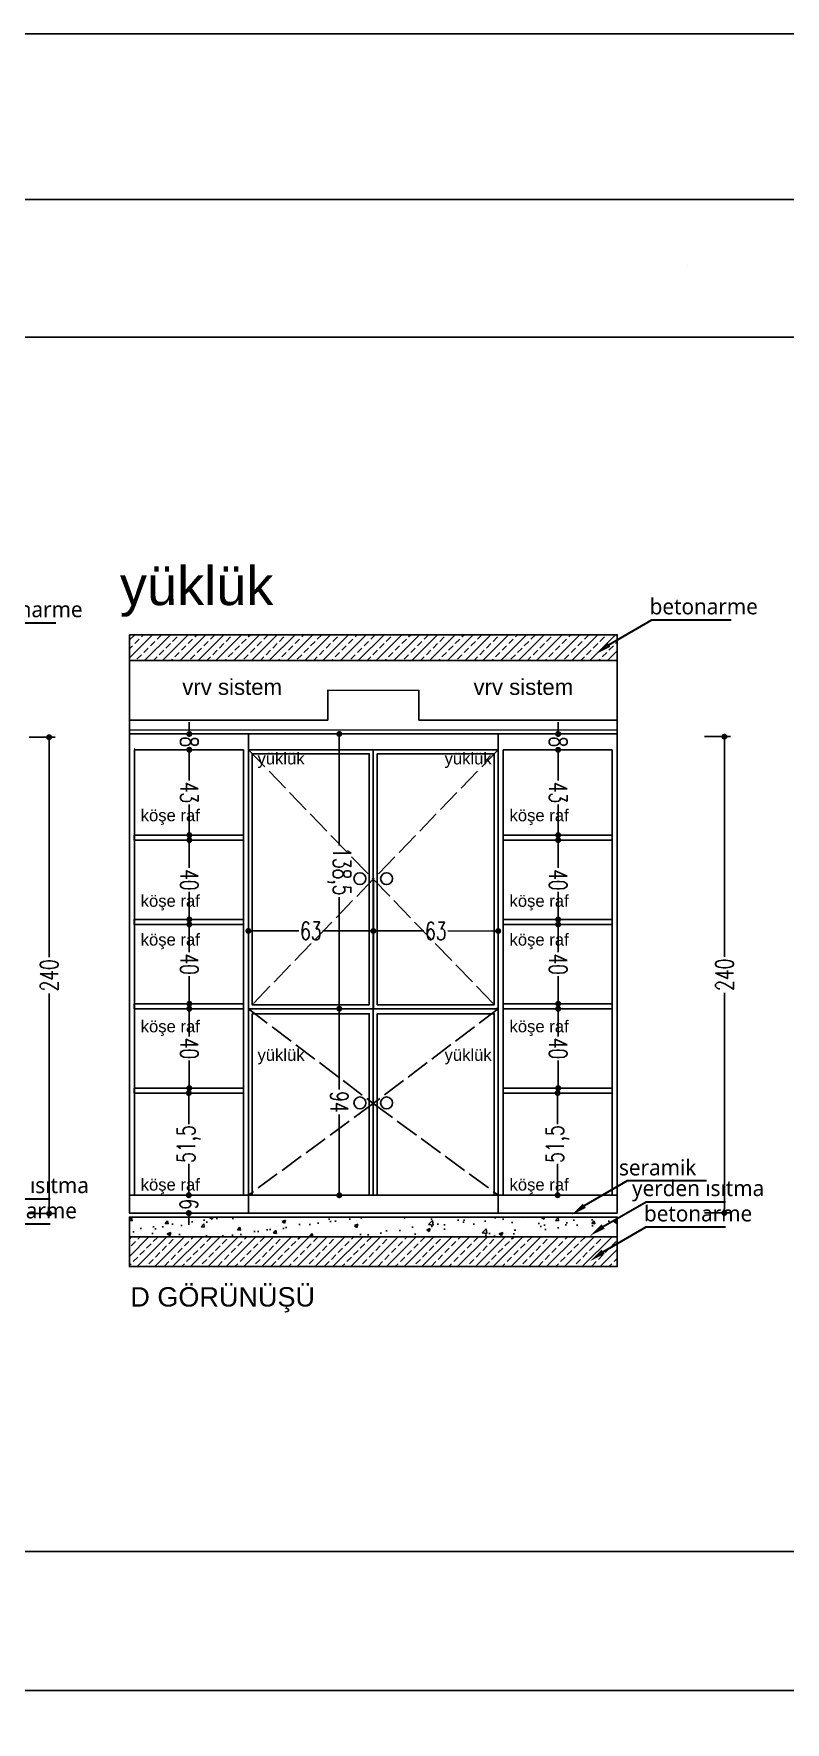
# Model space of a CAD drawing. Header units: millimetres. Extents: x 1064 to 14043, y 831 to 5538.
# Drawn here: x 10442 to 10821, y 2992 to 3843 of the extents above; entities that cross this region are included whole.
import ezdxf

# ---------------------------------------------------------------- set-up
doc = ezdxf.new("R2010")
doc.units = ezdxf.units.MM
doc.linetypes.add('ACAD_ISO02W100', pattern=[15, 12, -3])
for name, color, linetype in [('clad', 30, 'Continuous'), ('dim_sec', 193, 'Continuous'), ('furn', 134, 'Continuous'), ('hatch_conc', 223, 'Continuous'), ('hatch_floor', 197, 'Continuous'), ('layout', 11, 'Continuous'), ('mat_mortar', 145, 'Continuous'), ('pipe', 143, 'Continuous'), ('Str_conc', 6, 'Continuous'), ('wipeout', 134, 'Continuous')]:
    doc.layers.add(name, color=color, linetype=linetype)
doc.layers.add('mobilya', color=30, linetype='Continuous', lineweight=30)
doc.layers.add('transparan', color=7, linetype='Continuous', transparency=0.75)
doc.styles.add('antet', font='arial.ttf')
doc.styles.add('dim', font='simplex.shx', dxfattribs={"width": 0.7})
doc.styles.get("Standard").update_dxf_attribs({"font": 'arial.ttf'})
doc.dimstyles.new('1_50', dxfattribs={"dimtxt": 9, "dimasz": 3, "dimexe": 3, "dimexo": 0, "dimgap": 1, "dimtad": 0, "dimdec": 1, "dimzin": 11, "dimtxsty": 'dim', "dimblk": 'DOT', "dimcen": 1.5, "dimdle": 1.25, "dimclrt": 2, "dimadec": 0, "dimazin": 0, "dimtfac": 1.25, "dimtdec": 1, "dimtix": 1, "dimtofl": 0, "dimtmove": 1, "dimatfit": 3, "dimldrblk": 'DOT', "dimfxl": 10, "dimfxlon": 1, "dimtolj": 1, "dimtzin": 0, "dimarcsym": 0})

# ---------------------------------------------------------------- blocks, each defined once
blk = doc.blocks.new('_Dot')
at = {"color": 0, "linetype": 'ByBlock', "lineweight": -2}
blk.add_line((-0.5, 0), (-1, 0), dxfattribs=at)
at = {"color": 0, "linetype": 'ByBlock', "const_width": 0.5}
blk.add_lwpolyline([(-0.25, 0, 1), (0.25, 0, 1)], format="xyb", close=True, dxfattribs=at)
blk = doc.blocks.new('*D51')
at = {"layer": 'Defpoints', "color": 0, "transparency": 16777216}
for p in [(10520.88, 3481.77), (10523.66, 3481.77), (10523.66, 3438.76)]:
    blk.add_point(p, dxfattribs=at)
at = {"layer": 'dim_sec', "color": 0, "lineweight": -2, "transparency": 16777216}
for p, q in [((10523.66, 3481.77), (10517.88, 3481.77)), ((10520.88, 3478.77), (10520.88, 3466.36)), ((10520.88, 3441.76), (10520.88, 3454.16)), ((10523.66, 3438.76), (10517.88, 3438.76))]:
    blk.add_line(p, q, dxfattribs=at)
at = {"layer": 'dim_sec', "color": 0, "lineweight": -2, "transparency": 16777216, "xscale": 3, "yscale": 3, "zscale": 3}
for p, rotation in [((10520.88, 3481.77), 90.00215358599534), ((10520.88, 3438.76), 270.0021535859954)]:
    blk.add_blockref('_Dot', p, dxfattribs=dict(at, rotation=rotation))
at = {"layer": 'dim_sec', "color": 2, "transparency": 16777216, "insert": (10520.88, 3460.26), "char_height": 9, "attachment_point": 5, "rotation": 270.00215, "style": 'dim'}
blk.add_mtext('\\A1;43', dxfattribs=at)
blk = doc.blocks.new('*D52')
at = {"layer": 'Defpoints', "color": 0, "transparency": 16777216}
for p in [(10490.65, 3489.77), (10520.87, 3489.77), (10523.64, 3481.79)]:
    blk.add_point(p, dxfattribs=at)
at = {"layer": 'dim_sec', "color": 0, "lineweight": -2, "transparency": 16777216}
for p, q in [((10510.87, 3489.77), (10523.87, 3489.77)), ((10520.87, 3492.77), (10520.87, 3495.77)), ((10523.64, 3481.79), (10517.87, 3481.79)), ((10520.87, 3478.79), (10520.87, 3475.79))]:
    blk.add_line(p, q, dxfattribs=at)
at = {"layer": 'dim_sec', "color": 0, "lineweight": -2, "transparency": 16777216, "xscale": 3, "yscale": 3, "zscale": 3}
for p, rotation in [((10520.87, 3489.77), 270.0022531244946), ((10520.87, 3481.79), 90.00225312449454)]:
    blk.add_blockref('_Dot', p, dxfattribs=dict(at, rotation=rotation))
at = {"layer": 'dim_sec', "color": 2, "transparency": 16777216, "insert": (10520.87, 3485.78), "char_height": 9, "attachment_point": 5, "rotation": 270.00225, "style": 'dim'}
blk.add_mtext('\\A1;8', dxfattribs=at)
blk = doc.blocks.new('*D53')
at = {"layer": 'Defpoints', "color": 0, "transparency": 16777216}
for p in [(10529.87, 3308.78), (10520.62, 3257.28), (10529.87, 3257.28)]:
    blk.add_point(p, dxfattribs=at)
at = {"layer": 'dim_sec', "color": 0, "lineweight": -2, "transparency": 16777216}
for p, q in [((10529.87, 3308.78), (10517.62, 3308.78)), ((10520.62, 3305.78), (10520.62, 3293.03)), ((10520.62, 3260.28), (10520.62, 3273.03)), ((10529.87, 3257.28), (10517.62, 3257.28))]:
    blk.add_line(p, q, dxfattribs=at)
at = {"layer": 'dim_sec', "color": 0, "lineweight": -2, "transparency": 16777216, "xscale": 3, "yscale": 3, "zscale": 3}
for p, rotation in [((10520.62, 3308.78), 90), ((10520.62, 3257.28), 270)]:
    blk.add_blockref('_Dot', p, dxfattribs=dict(at, rotation=rotation))
at = {"layer": 'dim_sec', "color": 2, "transparency": 16777216, "insert": (10520.62, 3283.03), "char_height": 9, "attachment_point": 5, "rotation": 90, "style": 'dim'}
blk.add_mtext('\\A1;51,5', dxfattribs=at)
blk = doc.blocks.new('*D54')
at = {"layer": 'Defpoints', "color": 0, "transparency": 16777216}
for p in [(10520.88, 3436.25), (10523.66, 3436.25), (10523.66, 3396.26)]:
    blk.add_point(p, dxfattribs=at)
at = {"layer": 'dim_sec', "color": 0, "lineweight": -2, "transparency": 16777216}
for p, q in [((10523.66, 3436.25), (10517.88, 3436.25)), ((10520.88, 3433.25), (10520.88, 3422.36)), ((10520.88, 3399.26), (10520.88, 3410.16)), ((10523.66, 3396.26), (10517.88, 3396.26))]:
    blk.add_line(p, q, dxfattribs=at)
at = {"layer": 'dim_sec', "color": 0, "lineweight": -2, "transparency": 16777216, "xscale": 3, "yscale": 3, "zscale": 3}
for p, rotation in [((10520.88, 3436.25), 90.0022531247514), ((10520.88, 3396.26), 270.0022531247514)]:
    blk.add_blockref('_Dot', p, dxfattribs=dict(at, rotation=rotation))
at = {"layer": 'dim_sec', "color": 2, "transparency": 16777216, "insert": (10520.88, 3416.26), "char_height": 9, "attachment_point": 5, "rotation": 270.00225, "style": 'dim'}
blk.add_mtext('\\A1;40', dxfattribs=at)
blk = doc.blocks.new('*D55')
at = {"layer": 'Defpoints', "color": 0, "transparency": 16777216}
for p in [(10520.88, 3393.75), (10523.66, 3393.75), (10523.66, 3353.76)]:
    blk.add_point(p, dxfattribs=at)
at = {"layer": 'dim_sec', "color": 0, "lineweight": -2, "transparency": 16777216}
for p, q in [((10523.66, 3393.75), (10517.88, 3393.75)), ((10520.88, 3390.75), (10520.88, 3379.86)), ((10520.88, 3356.76), (10520.88, 3367.66)), ((10523.66, 3353.76), (10517.88, 3353.76))]:
    blk.add_line(p, q, dxfattribs=at)
at = {"layer": 'dim_sec', "color": 0, "lineweight": -2, "transparency": 16777216, "xscale": 3, "yscale": 3, "zscale": 3}
for p, rotation in [((10520.88, 3393.75), 90.0022531247514), ((10520.88, 3353.76), 270.0022531247514)]:
    blk.add_blockref('_Dot', p, dxfattribs=dict(at, rotation=rotation))
at = {"layer": 'dim_sec', "color": 2, "transparency": 16777216, "insert": (10520.88, 3373.76), "char_height": 9, "attachment_point": 5, "rotation": 270.00225, "style": 'dim'}
blk.add_mtext('\\A1;40', dxfattribs=at)
blk = doc.blocks.new('*D56')
at = {"layer": 'Defpoints', "color": 0, "transparency": 16777216}
for p in [(10520.87, 3351.25), (10523.65, 3351.25), (10523.65, 3311.26)]:
    blk.add_point(p, dxfattribs=at)
at = {"layer": 'dim_sec', "color": 0, "lineweight": -2, "transparency": 16777216}
for p, q in [((10523.65, 3351.25), (10517.87, 3351.25)), ((10520.87, 3348.25), (10520.87, 3337.36)), ((10520.87, 3314.26), (10520.87, 3325.16)), ((10523.65, 3311.26), (10517.87, 3311.26))]:
    blk.add_line(p, q, dxfattribs=at)
at = {"layer": 'dim_sec', "color": 0, "lineweight": -2, "transparency": 16777216, "xscale": 3, "yscale": 3, "zscale": 3}
for p, rotation in [((10520.87, 3351.25), 90.0022531247514), ((10520.87, 3311.26), 270.0022531247514)]:
    blk.add_blockref('_Dot', p, dxfattribs=dict(at, rotation=rotation))
at = {"layer": 'dim_sec', "color": 2, "transparency": 16777216, "insert": (10520.87, 3331.26), "char_height": 9, "attachment_point": 5, "rotation": 270.00225, "style": 'dim'}
blk.add_mtext('\\A1;40', dxfattribs=at)
blk = doc.blocks.new('*D62')
at = {"layer": 'Defpoints', "color": 0, "transparency": 16777216}
for p in [(10706.88, 3481.77), (10709.66, 3481.77), (10709.66, 3438.76)]:
    blk.add_point(p, dxfattribs=at)
at = {"layer": 'dim_sec', "color": 0, "lineweight": -2, "transparency": 16777216}
for p, q in [((10709.66, 3481.77), (10703.88, 3481.77)), ((10706.88, 3478.77), (10706.89, 3466.36)), ((10706.89, 3441.76), (10706.89, 3454.16)), ((10709.66, 3438.76), (10703.89, 3438.76))]:
    blk.add_line(p, q, dxfattribs=at)
at = {"layer": 'dim_sec', "color": 0, "lineweight": -2, "transparency": 16777216, "xscale": 3, "yscale": 3, "zscale": 3}
for p, rotation in [((10706.88, 3481.77), 90.00215358599534), ((10706.89, 3438.76), 270.0021535859954)]:
    blk.add_blockref('_Dot', p, dxfattribs=dict(at, rotation=rotation))
at = {"layer": 'dim_sec', "color": 2, "transparency": 16777216, "insert": (10706.89, 3460.26), "char_height": 9, "attachment_point": 5, "rotation": 270.00215, "style": 'dim'}
blk.add_mtext('\\A1;43', dxfattribs=at)
blk = doc.blocks.new('*D63')
at = {"layer": 'Defpoints', "color": 0, "transparency": 16777216}
for p in [(10715.87, 3308.78), (10706.62, 3257.28), (10715.87, 3257.28)]:
    blk.add_point(p, dxfattribs=at)
at = {"layer": 'dim_sec', "color": 0, "lineweight": -2, "transparency": 16777216}
for p, q in [((10715.87, 3308.78), (10703.62, 3308.78)), ((10706.62, 3305.78), (10706.62, 3293.03)), ((10706.62, 3260.28), (10706.62, 3273.03)), ((10715.87, 3257.28), (10703.62, 3257.28))]:
    blk.add_line(p, q, dxfattribs=at)
at = {"layer": 'dim_sec', "color": 0, "lineweight": -2, "transparency": 16777216, "xscale": 3, "yscale": 3, "zscale": 3}
for p, rotation in [((10706.62, 3308.78), 90), ((10706.62, 3257.28), 270)]:
    blk.add_blockref('_Dot', p, dxfattribs=dict(at, rotation=rotation))
at = {"layer": 'dim_sec', "color": 2, "transparency": 16777216, "insert": (10706.62, 3283.03), "char_height": 9, "attachment_point": 5, "rotation": 90, "style": 'dim'}
blk.add_mtext('\\A1;51,5', dxfattribs=at)
blk = doc.blocks.new('*D64')
at = {"layer": 'Defpoints', "color": 0, "transparency": 16777216}
for p in [(10706.88, 3436.25), (10709.66, 3436.25), (10709.66, 3396.26)]:
    blk.add_point(p, dxfattribs=at)
at = {"layer": 'dim_sec', "color": 0, "lineweight": -2, "transparency": 16777216}
for p, q in [((10709.66, 3436.25), (10703.88, 3436.25)), ((10706.88, 3433.25), (10706.88, 3422.36)), ((10706.88, 3399.26), (10706.88, 3410.16)), ((10709.66, 3396.26), (10703.88, 3396.26))]:
    blk.add_line(p, q, dxfattribs=at)
at = {"layer": 'dim_sec', "color": 0, "lineweight": -2, "transparency": 16777216, "xscale": 3, "yscale": 3, "zscale": 3}
for p, rotation in [((10706.88, 3436.25), 90.0022531247618), ((10706.88, 3396.26), 270.0022531247618)]:
    blk.add_blockref('_Dot', p, dxfattribs=dict(at, rotation=rotation))
at = {"layer": 'dim_sec', "color": 2, "transparency": 16777216, "insert": (10706.88, 3416.26), "char_height": 9, "attachment_point": 5, "rotation": 270.00225, "style": 'dim'}
blk.add_mtext('\\A1;40', dxfattribs=at)
blk = doc.blocks.new('*D65')
at = {"layer": 'Defpoints', "color": 0, "transparency": 16777216}
for p in [(10706.88, 3393.75), (10709.66, 3393.75), (10709.66, 3353.76)]:
    blk.add_point(p, dxfattribs=at)
at = {"layer": 'dim_sec', "color": 0, "lineweight": -2, "transparency": 16777216}
for p, q in [((10709.66, 3393.75), (10703.88, 3393.75)), ((10706.88, 3390.75), (10706.89, 3379.86)), ((10706.89, 3356.76), (10706.89, 3367.66)), ((10709.66, 3353.76), (10703.89, 3353.76))]:
    blk.add_line(p, q, dxfattribs=at)
at = {"layer": 'dim_sec', "color": 0, "lineweight": -2, "transparency": 16777216, "xscale": 3, "yscale": 3, "zscale": 3}
for p, rotation in [((10706.88, 3393.75), 90.0022531247514), ((10706.89, 3353.76), 270.0022531247514)]:
    blk.add_blockref('_Dot', p, dxfattribs=dict(at, rotation=rotation))
at = {"layer": 'dim_sec', "color": 2, "transparency": 16777216, "insert": (10706.89, 3373.76), "char_height": 9, "attachment_point": 5, "rotation": 270.00225, "style": 'dim'}
blk.add_mtext('\\A1;40', dxfattribs=at)
blk = doc.blocks.new('*D66')
at = {"layer": 'Defpoints', "color": 0, "transparency": 16777216}
for p in [(10706.88, 3351.25), (10709.65, 3351.25), (10709.65, 3311.26)]:
    blk.add_point(p, dxfattribs=at)
at = {"layer": 'dim_sec', "color": 0, "lineweight": -2, "transparency": 16777216}
for p, q in [((10709.65, 3351.25), (10703.88, 3351.25)), ((10706.88, 3348.25), (10706.88, 3337.36)), ((10706.88, 3314.26), (10706.88, 3325.16)), ((10709.65, 3311.26), (10703.88, 3311.26))]:
    blk.add_line(p, q, dxfattribs=at)
at = {"layer": 'dim_sec', "color": 0, "lineweight": -2, "transparency": 16777216, "xscale": 3, "yscale": 3, "zscale": 3}
for p, rotation in [((10706.88, 3351.25), 90.0022531247514), ((10706.88, 3311.26), 270.0022531247514)]:
    blk.add_blockref('_Dot', p, dxfattribs=dict(at, rotation=rotation))
at = {"layer": 'dim_sec', "color": 2, "transparency": 16777216, "insert": (10706.88, 3331.26), "char_height": 9, "attachment_point": 5, "rotation": 270.00225, "style": 'dim'}
blk.add_mtext('\\A1;40', dxfattribs=at)
blk = doc.blocks.new('*D67')
at = {"layer": 'Defpoints', "color": 0, "transparency": 16777216}
for p in [(10613.66, 3390.48), (10550.65, 3354.43), (10613.65, 3354.41)]:
    blk.add_point(p, dxfattribs=at)
at = {"layer": 'dim_sec', "color": 0, "lineweight": -2, "transparency": 16777216}
for p, q in [((10550.66, 3380.5), (10550.66, 3393.5)), ((10553.66, 3390.5), (10576.06, 3390.49)), ((10610.66, 3390.48), (10588.26, 3390.49)), ((10613.66, 3380.48), (10613.66, 3393.48))]:
    blk.add_line(p, q, dxfattribs=at)
at = {"layer": 'dim_sec', "color": 0, "lineweight": -2, "transparency": 16777216, "xscale": 3, "yscale": 3, "zscale": 3}
for p, rotation in [((10550.66, 3390.5), 179.9770692625261), ((10613.66, 3390.48), 359.9770692625262)]:
    blk.add_blockref('_Dot', p, dxfattribs=dict(at, rotation=rotation))
at = {"layer": 'dim_sec', "color": 2, "transparency": 16777216, "insert": (10582.16, 3390.49), "char_height": 9, "attachment_point": 5, "rotation": 359.97707, "style": 'dim'}
blk.add_mtext('\\A1;63', dxfattribs=at)
blk = doc.blocks.new('*D68')
at = {"layer": 'Defpoints', "color": 0, "transparency": 16777216}
for p in [(10676.66, 3407.16), (10676.65, 3390.45), (10613.65, 3354.41)]:
    blk.add_point(p, dxfattribs=at)
at = {"layer": 'dim_sec', "color": 0, "lineweight": -2, "transparency": 16777216}
for p, q in [((10676.66, 3400.45), (10676.65, 3387.45)), ((10613.66, 3380.48), (10613.66, 3393.48)), ((10616.66, 3390.47), (10639.06, 3390.47)), ((10673.65, 3390.45), (10651.26, 3390.46))]:
    blk.add_line(p, q, dxfattribs=at)
at = {"layer": 'dim_sec', "color": 0, "lineweight": -2, "transparency": 16777216, "xscale": 3, "yscale": 3, "zscale": 3}
for p, rotation in [((10613.66, 3390.48), 179.9770692625216), ((10676.65, 3390.45), 359.9770692625216)]:
    blk.add_blockref('_Dot', p, dxfattribs=dict(at, rotation=rotation))
at = {"layer": 'dim_sec', "color": 2, "transparency": 16777216, "insert": (10645.16, 3390.46), "char_height": 9, "attachment_point": 5, "rotation": 359.97707, "style": 'dim'}
blk.add_mtext('\\A1;63', dxfattribs=at)
blk = doc.blocks.new('*D69')
at = {"layer": 'Defpoints', "color": 0, "transparency": 16777216}
for p in [(10706.87, 3489.76), (10735.39, 3489.76), (10709.65, 3481.77)]:
    blk.add_point(p, dxfattribs=at)
at = {"layer": 'dim_sec', "color": 0, "lineweight": -2, "transparency": 16777216}
for p, q in [((10716.87, 3489.76), (10703.87, 3489.76)), ((10706.87, 3492.76), (10706.87, 3495.76)), ((10709.65, 3481.77), (10703.87, 3481.77)), ((10706.87, 3478.77), (10706.87, 3475.77))]:
    blk.add_line(p, q, dxfattribs=at)
at = {"layer": 'dim_sec', "color": 0, "lineweight": -2, "transparency": 16777216, "xscale": 3, "yscale": 3, "zscale": 3}
for p, rotation in [((10706.87, 3489.76), 270.0022531244946), ((10706.87, 3481.77), 90.00225312449454)]:
    blk.add_blockref('_Dot', p, dxfattribs=dict(at, rotation=rotation))
at = {"layer": 'dim_sec', "color": 2, "transparency": 16777216, "insert": (10706.87, 3485.77), "char_height": 9, "attachment_point": 5, "rotation": 270.00225, "style": 'dim'}
blk.add_mtext('\\A1;8', dxfattribs=at)
blk = doc.blocks.new('*D70')
at = {"layer": 'Defpoints', "color": 0, "transparency": 16777216}
for p in [(10582.01, 3489.77), (10582.02, 3351.28), (10596.51, 3351.28)]:
    blk.add_point(p, dxfattribs=at)
at = {"layer": 'dim_sec', "color": 0, "lineweight": -2, "transparency": 16777216}
for p, q in [((10586.5, 3489.77), (10599.5, 3489.77)), ((10596.5, 3486.77), (10596.5, 3433.53)), ((10596.51, 3354.28), (10596.5, 3407.53)), ((10586.51, 3351.28), (10599.51, 3351.29))]:
    blk.add_line(p, q, dxfattribs=at)
at = {"layer": 'dim_sec', "color": 0, "lineweight": -2, "transparency": 16777216, "xscale": 3, "yscale": 3, "zscale": 3}
for p, rotation in [((10596.5, 3489.77), 90.00591720315445), ((10596.51, 3351.28), 270.0059172031545)]:
    blk.add_blockref('_Dot', p, dxfattribs=dict(at, rotation=rotation))
at = {"layer": 'dim_sec', "color": 2, "transparency": 16777216, "insert": (10596.5, 3420.53), "char_height": 9, "attachment_point": 5, "rotation": 270.00592, "style": 'dim'}
blk.add_mtext('\\A1;138,5', dxfattribs=at)
blk = doc.blocks.new('*D71')
at = {"layer": 'Defpoints', "color": 0, "transparency": 16777216}
for p in [(10582.02, 3351.28), (10582.02, 3257.26), (10596.52, 3257.26)]:
    blk.add_point(p, dxfattribs=at)
at = {"layer": 'dim_sec', "color": 0, "lineweight": -2, "transparency": 16777216}
for p, q in [((10586.51, 3351.28), (10599.51, 3351.28)), ((10596.51, 3348.28), (10596.52, 3310.52)), ((10596.52, 3260.26), (10596.52, 3298.02)), ((10586.52, 3257.26), (10599.52, 3257.26))]:
    blk.add_line(p, q, dxfattribs=at)
at = {"layer": 'dim_sec', "color": 0, "lineweight": -2, "transparency": 16777216, "xscale": 3, "yscale": 3, "zscale": 3}
for p, rotation in [((10596.51, 3351.28), 90.00409515322877), ((10596.52, 3257.26), 270.0040951532288)]:
    blk.add_blockref('_Dot', p, dxfattribs=dict(at, rotation=rotation))
at = {"layer": 'dim_sec', "color": 2, "transparency": 16777216, "insert": (10596.52, 3304.27), "char_height": 9, "attachment_point": 5, "rotation": 270.0041, "style": 'dim'}
blk.add_mtext('\\A1;94', dxfattribs=at)
blk = doc.blocks.new('*D220')
at = {"layer": 'Defpoints', "color": 0, "transparency": 16777216}
for p in [(10529.87, 3257.28), (10490.73, 3248.29), (10520.62, 3248.29)]:
    blk.add_point(p, dxfattribs=at)
at = {"layer": 'dim_sec', "color": 0, "lineweight": -2, "transparency": 16777216}
for p, q in [((10520.62, 3260.28), (10520.62, 3263.28)), ((10529.87, 3257.28), (10517.62, 3257.28)), ((10510.62, 3248.29), (10523.62, 3248.29)), ((10520.62, 3245.29), (10520.62, 3242.29))]:
    blk.add_line(p, q, dxfattribs=at)
at = {"layer": 'dim_sec', "color": 0, "lineweight": -2, "transparency": 16777216, "xscale": 3, "yscale": 3, "zscale": 3}
for p, rotation in [((10520.62, 3257.28), 270), ((10520.62, 3248.29), 90)]:
    blk.add_blockref('_Dot', p, dxfattribs=dict(at, rotation=rotation))
at = {"layer": 'dim_sec', "color": 2, "transparency": 16777216, "insert": (10520.62, 3252.79), "char_height": 9, "attachment_point": 5, "rotation": 90, "style": 'dim'}
blk.add_mtext('\\A1;9', dxfattribs=at)
blk = doc.blocks.new('*D187')
at = {"layer": 'Defpoints', "color": 0, "transparency": 16777216}
for p in [(10736.67, 3488.41), (10790.74, 3488.4), (10736.65, 3248.36)]:
    blk.add_point(p, dxfattribs=at)
at = {"layer": 'dim_sec', "color": 0, "lineweight": -2, "transparency": 16777216}
for p, q in [((10780.74, 3488.4), (10793.74, 3488.4)), ((10790.74, 3485.4), (10790.73, 3377.48)), ((10790.72, 3251.36), (10790.73, 3359.28)), ((10780.72, 3248.36), (10793.72, 3248.35))]:
    blk.add_line(p, q, dxfattribs=at)
at = {"layer": 'dim_sec', "color": 0, "lineweight": -2, "transparency": 16777216, "xscale": 3, "yscale": 3, "zscale": 3}
for p, rotation in [((10790.74, 3488.4), 89.99582339099037), ((10790.72, 3248.36), 269.9958233909904)]:
    blk.add_blockref('_Dot', p, dxfattribs=dict(at, rotation=rotation))
at = {"layer": 'dim_sec', "color": 2, "transparency": 16777216, "insert": (10790.73, 3368.38), "char_height": 9, "attachment_point": 5, "rotation": 89.99582, "style": 'dim'}
blk.add_mtext('\\A1;240', dxfattribs=at)
blk = doc.blocks.new('*D188')
at = {"layer": 'Defpoints', "color": 0, "transparency": 16777216}
for p in [(10396.12, 3488.14), (10450.19, 3488.14), (10396.1, 3248.1)]:
    blk.add_point(p, dxfattribs=at)
at = {"layer": 'dim_sec', "color": 0, "lineweight": -2, "transparency": 16777216}
for p, q in [((10440.19, 3488.14), (10453.19, 3488.14)), ((10450.19, 3485.14), (10450.18, 3377.22)), ((10450.17, 3251.09), (10450.18, 3359.02)), ((10440.17, 3248.09), (10453.17, 3248.09))]:
    blk.add_line(p, q, dxfattribs=at)
at = {"layer": 'dim_sec', "color": 0, "lineweight": -2, "transparency": 16777216, "xscale": 3, "yscale": 3, "zscale": 3}
for p, rotation in [((10450.19, 3488.14), 89.99582339099037), ((10450.17, 3248.09), 269.9958233909904)]:
    blk.add_blockref('_Dot', p, dxfattribs=dict(at, rotation=rotation))
at = {"layer": 'dim_sec', "color": 2, "transparency": 16777216, "insert": (10450.18, 3368.12), "char_height": 9, "attachment_point": 5, "rotation": 89.99582, "style": 'dim'}
blk.add_mtext('\\A1;240', dxfattribs=at)

msp = doc.modelspace()

# ---------------------------------------------------------------- hatches: boundary and pattern name
at = {"layer": 'hatch_conc', "ltscale": 10}
h = msp.add_hatch(dxfattribs=at)
h.set_pattern_fill('ANSI33', color=256)
h.set_pattern_definition([(45, (-3158.8695, 1193.693), (-4.490128, 4.490128), []), (45, (-3154.3793, 1193.693), (-4.490128, 4.490128), [3.175, -1.5875])])
h.paths.add_polyline_path([(10736.65063, 3539.74148), (10490.7121, 3539.78387), (10490.7121, 3526.81434), (10736.65063, 3526.77195)])
h = msp.add_hatch(dxfattribs=at)
h.set_pattern_fill('ANSI33', color=256)
h.set_pattern_definition([(45, (-1096.4326, 1230.223), (-4.490128, 4.490128), []), (45, (-1091.9425, 1230.223), (-4.490128, 4.490128), [3.175, -1.5875])])
h.paths.add_polyline_path([(10736.65063, 3221.30137), (10736.65063, 3236.30137), (10490.64731, 3236.27673), (10490.64731, 3221.27673)])
at = {"layer": 'hatch_floor', "ltscale": 10}
h = msp.add_hatch(dxfattribs=at)
h.set_pattern_fill('AR-CONC', color=2, scale=0.1)
h.set_pattern_definition([(50, (7194.102, -2594.986), (18.218467, -1.59391), [1.905, -20.955]), (355, (7194.102, -2594.986), (-3.52434, 19.105685), [1.524, -16.76406]), (100.45144, (7195.62, -2595.119), (14.694125, 17.511775), [1.619, -17.809024]), (46.1842, (7194.102, -2589.906), (27.107904, -4.20423), [2.8575, -31.4325]), (96.63556, (7196.36, -2590.256), (23.74041, 24.74261), [2.4285, -26.71356]), (351.18415, (7194.102, -2589.906), (23.74041, 24.74261), [2.286, -25.14597]), (21, (7196.642, -2591.176), (15.16144, -10.22652), [1.905, -20.955]), (326, (7196.642, -2591.176), (6.180203, 18.418797), [1.524, -16.764]), (71.45144, (7197.905, -2592.028), (21.34164, 8.192277), [1.619, -17.808994]), (37.5, (7194.102, -2594.986), (0.3088603, 8.455504), [0, -16.5608, 0, -17.018, 0, -16.8275]), (7.5, (7194.102, -2594.986), (6.681966, 10.018057), [0, -9.7028, 0, -16.1798, 0, -6.4135]), (327.5, (7188.438, -2594.986), (13.5590595, -0.5728744), [0, -6.35, 0, -19.812, 0, -26.289]), (317.5, (7185.898, -2594.986), (14.812918, 2.54265), [0, -8.255, 0, -13.1572, 0, -18.669])])
h.paths.add_polyline_path([(10490.64731, 3246.27669), (10490.64731, 3236.27669), (10736.65063, 3236.30137), (10736.65063, 3246.30137)])

# ---------------------------------------------------------------- linework, layer by layer
for points in [[(9460.99203, 3842.66326), (14043.34363, 3842.66326), (14043.34363, 2242.66326), (9460.99203, 2242.66326)], [(9460.99203, 3759.06326), (14043.34363, 3759.06326), (14043.34363, 3689.81401), (9460.99203, 3689.81401)], [(9460.99203, 3077.66326), (14043.34363, 3077.66326), (14043.34363, 3007.66326), (9460.99203, 3007.66326)]]:
    msp.add_lwpolyline(points, close=True)
at = {"layer": 'clad'}
msp.add_lwpolyline([(10590.7121, 3496.77823), (10490.7121, 3496.77823), (10490.7121, 3526.81434), (10736.65063, 3526.77195), (10736.65063, 3496.73584), (10636.65063, 3496.73584), (10636.65063, 3511.73584), (10590.7121, 3511.77823)], close=True, dxfattribs=at)
at = {"layer": 'furn'}
for points in [[(10493.14939, 3481.79712), (10493.16056, 3257.32451), (10490.66056, 3257.32451), (10490.64702, 3489.75904)], [(10548.14731, 3489.74115), (10550.64731, 3489.74115), (10550.64731, 3257.2806), (10548.14731, 3257.2806), (10548.14727, 3481.7933)], [(10679.15486, 3481.79712), (10679.16388, 3257.32451), (10676.66388, 3257.32451), (10676.65299, 3489.74587), (10679.15299, 3489.74587)], [(10679.15309, 3489.74587), (10679.15309, 3489.76863), (10734.13662, 3489.75913), (10734.13662, 3489.75913)], [(10734.13662, 3489.75913), (10734.13662, 3489.75913), (10736.63662, 3489.76853), (10736.65045, 3257.29837), (10734.15045, 3257.29837), (10734.13901, 3481.79328)], [(10493.14926, 3482.31559), (10493.13828, 3482.31559)], [(10493.13828, 3481.79712), (10548.14727, 3481.7933)], [(10679.1416, 3481.79712), (10734.14707, 3481.79328)], [(10548.14731, 3353.80177), (10493.13832, 3353.80137), (10493.13832, 3351.2829), (10548.14731, 3351.2833)], [(10548.14731, 3311.30177), (10493.13832, 3311.30137), (10493.13832, 3308.7829), (10548.14731, 3308.7833)], [(10550.64731, 3257.2806), (10550.64834, 3248.27601)], [(10676.67476, 3257.30876), (10676.67579, 3248.29319)]]:
    msp.add_lwpolyline(points, dxfattribs=at)
for points in [[(10676.65063, 3481.79679), (10550.64731, 3481.81756), (10550.64731, 3489.76853), (10676.65063, 3489.74777)], [(10550.64822, 3351.2819), (10613.64988, 3351.25669), (10613.64897, 3481.79234), (10550.64731, 3481.81756)], [(10676.67566, 3351.2819), (10613.674, 3351.25669), (10613.6731, 3481.79234), (10676.67476, 3481.81756)], [(10552.64822, 3353.2819), (10611.64988, 3353.25669), (10611.64897, 3479.79234), (10552.64731, 3479.81756)], [(10674.67566, 3353.2819), (10615.674, 3353.25669), (10615.6731, 3479.79234), (10674.67476, 3479.81756)], [(10493.13832, 3436.2829), (10548.14379, 3436.27906), (10548.14379, 3438.79752), (10493.13832, 3438.80137)], [(10679.14164, 3436.2829), (10734.14712, 3436.27906), (10734.14712, 3438.79752), (10679.14164, 3438.80137)], [(10493.13832, 3393.7829), (10548.14379, 3393.77906), (10548.14379, 3396.29752), (10493.13832, 3396.30137)], [(10679.14164, 3393.7829), (10734.14712, 3393.77906), (10734.14712, 3396.29752), (10679.14164, 3396.30137)], [(10679.14164, 3351.2829), (10734.14712, 3351.27906), (10734.14712, 3353.79752), (10679.14164, 3353.80137)], [(10550.64731, 3257.30876), (10613.64897, 3257.28355), (10613.64988, 3351.25669), (10550.64822, 3351.2819)], [(10552.64733, 3257.30886), (10611.649, 3257.28364), (10611.6499, 3348.74455), (10552.64824, 3348.76977)], [(10674.67478, 3257.30886), (10615.67312, 3257.28364), (10615.67403, 3348.74455), (10674.67569, 3348.76977)], [(10679.14164, 3308.7829), (10734.14712, 3308.77906), (10734.14712, 3311.29752), (10679.14164, 3311.30137)], [(10490.64731, 3257.27796), (10736.65063, 3257.28914), (10736.65063, 3248.30137), (10490.64731, 3248.29019)]]:
    msp.add_lwpolyline(points, close=True, dxfattribs=at)
at = {"layer": 'furn', "linetype": 'ACAD_ISO02W100'}
for points in [[(10550.64731, 3481.81756), (10613.60083, 3416.55753), (10550.64822, 3351.2819)], [(10676.67476, 3481.81756), (10613.62495, 3416.55753), (10676.67566, 3351.2819)], [(10550.64822, 3351.2819), (10613.6253, 3303.52623), (10550.64731, 3257.30876)], [(10676.67566, 3351.2819), (10613.64943, 3303.52623), (10676.67476, 3257.30876)]]:
    msp.add_lwpolyline(points, dxfattribs=at)
at = {"layer": 'furn'}
for centre in [(10606.87912, 3416.83519), (10620.34666, 3416.83519), (10606.90359, 3303.8039), (10620.37113, 3303.8039)]:
    msp.add_circle(centre, 3, dxfattribs=at)
at = {"layer": 'hatch_floor', "color": 2, "ltscale": 10}
msp.add_lwpolyline([(10490.64731, 3236.27669), (10736.65063, 3236.30137), (10736.65063, 3246.30137), (10490.64731, 3246.27669)], close=True, dxfattribs=at)
at = {"layer": 'mat_mortar'}
msp.add_line((10771.93393, 3726.01567), (10771.93393, 3726.01567), dxfattribs=at)
at = {"layer": 'mobilya'}
for points in [[(10391.88564, 3533.27074), (10413.53627, 3545.77074), (10453.53627, 3545.77074)], [(10732.43104, 3534.73463), (10754.08167, 3547.23463), (10794.08167, 3547.23463)], [(10781.70517, 3264.45661), (10741.70517, 3264.45661), (10720.05454, 3251.95661)], [(10389.03066, 3241.52189), (10410.6813, 3255.52189), (10450.6813, 3255.52189)], [(10729.5777, 3241.52189), (10751.22834, 3254.02189), (10791.22834, 3254.02189)], [(10389.03066, 3228.77948), (10410.6813, 3242.77948), (10450.6813, 3242.77948)], [(10729.5777, 3228.77948), (10751.22834, 3241.27948), (10791.22834, 3241.27948)]]:
    msp.add_lwpolyline(points, dxfattribs=at)
at = {"layer": 'mobilya', "lineweight": 18}
for points in [[(10731.65516, 3535.81897), (10725.92498, 3530.07939), (10733.20691, 3533.65029)], [(10719.27866, 3253.04095), (10713.54848, 3247.30137), (10720.83041, 3250.87226)], [(10728.80183, 3242.60623), (10723.07165, 3236.86664), (10730.35358, 3240.43754)], [(10728.80183, 3229.86383), (10723.07165, 3224.12424), (10730.35358, 3227.69514)]]:
    msp.add_solid(points, dxfattribs=at)
at = {"layer": 'Str_conc', "ltscale": 10}
for points in [[(10490.7121, 3539.78387), (10736.65063, 3539.74148), (10736.65063, 3526.77195), (10490.7121, 3526.81434)], [(10490.64731, 3236.27673), (10736.65063, 3236.30137), (10736.65063, 3221.30137), (10490.64731, 3221.27673)]]:
    msp.add_lwpolyline(points, close=True, dxfattribs=at)
at = {"layer": 'transparan', "linetype": 'ByBlock'}
msp.add_lwpolyline([(10736.65063, 3248.30137), (10548.61204, 3248.27573)], dxfattribs=at)
at = {"layer": 'wipeout'}
for points in [[(10490.64732, 3489.76853), (10490.7121, 3496.77823)], [(10490.64732, 3489.76853), (10736.63662, 3489.75904)], [(10490.66992, 3491.74646), (10736.65063, 3491.77195)], [(10736.63662, 3489.76853), (10736.63662, 3496.73584)]]:
    msp.add_lwpolyline(points, dxfattribs=at)

# ---------------------------------------------------------------- texts
at = {"layer": 'layout', "style": 'antet'}
msp.add_text('D GÖRÜNÜŞÜ', height=9.754087, dxfattribs=at).set_placement((10491.14278, 3201.17061))
at = {"layer": 'layout', "color": 251, "style": 'antet'}
for s, insert, char_height, width, attachment_point in [('{\\C7;yüklük}', (10563.29366, 3548.79508), 19.5572547, 920.2854291, 9), ('{\\C7;yüklük}', (10555.25513, 3472.60498), 6, 282.3357703, 7), ('{\\C7;yüklük}', (10649.60118, 3472.60498), 6, 282.3357703, 7), ('{\\C7;köşe raf}', (10526.17002, 3443.92643), 6, 282.3357703, 9), ('{\\C7;köşe raf}', (10712.17334, 3443.92643), 6, 282.3357703, 9), ('{\\C7;köşe raf}', (10526.17002, 3400.80272), 6, 282.3357703, 9), ('{\\C7;köşe raf}', (10712.17334, 3400.80272), 6, 282.3357703, 9), ('{\\C7;köşe raf}', (10526.17002, 3381.2611), 6, 282.3357703, 9), ('{\\C7;köşe raf}', (10712.17334, 3381.2611), 6, 282.3357703, 9), ('{\\C7;köşe raf}', (10526.17002, 3337.55433), 6, 282.3357703, 9), ('{\\C7;köşe raf}', (10712.17334, 3337.55433), 6, 282.3357703, 9), ('{\\C7;yüklük}', (10555.25513, 3323.19615), 6, 282.3357703, 7), ('{\\C7;yüklük}', (10649.60118, 3323.19615), 6, 282.3357703, 7), ('{\\C7;köşe raf}', (10526.17002, 3257.79425), 6, 282.3357703, 9), ('{\\C7;köşe raf}', (10712.17334, 3257.79425), 6, 282.3357703, 9)]:
    msp.add_mtext(s, dxfattribs=dict(at, insert=insert, char_height=char_height, width=width, attachment_point=attachment_point))
at = {"layer": 'mobilya', "lineweight": 18, "char_height": 8, "width": 182.1348297, "attachment_point": 2}
for s, insert in [('{\\fYu Gothic Medium|b0|i0|c162|p34;betonarme}', (10780.31018, 3558.03666)), ('{\\fYu Gothic Medium|b0|i0|c162|p34;betonarme}', (10439.76479, 3556.57277)), ('{\\fYu Gothic Medium|b0|i0|c162|p34;seramik}', (10757.07402, 3275.25864)), ('{\\fYu Gothic Medium|b0|i0|c162|p34;yerden ısıtma}', (10436.90981, 3266.32391)), ('{\\fYu Gothic Medium|b0|i0|c162|p34;yerden ısıtma}', (10777.45685, 3264.82391)), ('{\\fYu Gothic Medium|b0|i0|c162|p34;betonarme}', (10436.90981, 3253.58151)), ('{\\fYu Gothic Medium|b0|i0|c162|p34;betonarme}', (10777.45685, 3252.08151))]:
    msp.add_mtext(s, dxfattribs=dict(at, insert=insert))
at = {"layer": 'pipe', "char_height": 8, "width": 376.4476937, "attachment_point": 1, "style": 'antet'}
for insert in [(10517.32428, 3517.45163), (10664.18036, 3517.45163)]:
    msp.add_mtext('\\A1;vrv sistem', dxfattribs=dict(at, insert=insert))

# ---------------------------------------------------------------- dimensions: what is measured, and where the dimension line sits
at = {"layer": 'dim_sec'}
for p1, p2, distance, picture, middle in [((10396.10359, 3248.09547), (10396.12109, 3488.14459), -54.06981, '*D188', (10450.18215, 3368.11609)), ((10582.00895, 3489.76501), (10582.02325, 3351.28346), 14.48642, '*D70', (10596.50252, 3420.52573)), ((10736.65063, 3248.35897), (10736.66813, 3488.40808), -54.06981, '*D187', (10790.72919, 3368.37958)), ((10523.66084, 3438.76118), (10523.65922, 3481.76892), 2.77787, '*D51', (10520.88216, 3460.26495)), ((10709.66416, 3438.76118), (10709.66254, 3481.76892), 2.77787, '*D62', (10706.88548, 3460.26495)), ((10523.65775, 3396.26118), (10523.65618, 3436.2547), 2.77787, '*D54', (10520.8791, 3416.25783)), ((10709.66108, 3396.26118), (10709.6595, 3436.2547), 2.77787, '*D64', (10706.88242, 3416.25783)), ((10550.64731, 3354.4342), (10613.64897, 3354.40899), 36.06699, '*D67', (10582.16258, 3390.48858)), ((10523.66084, 3353.76118), (10523.65926, 3393.7547), 2.77787, '*D55', (10520.88218, 3373.75783)), ((10709.66416, 3353.76118), (10709.66259, 3393.7547), 2.77787, '*D65', (10706.8855, 3373.75783)), ((10523.65159, 3311.26118), (10523.65002, 3351.2547), 2.77787, '*D56', (10520.87294, 3331.25783)), ((10709.65491, 3311.26118), (10709.65334, 3351.2547), 2.77787, '*D66', (10706.87626, 3331.25783)), ((10529.86843, 3308.77906), (10529.86843, 3257.2806), -9.25093, '*D53', (10520.6175, 3283.02983)), ((10715.87175, 3308.77906), (10715.87175, 3257.2806), -9.25093, '*D63', (10706.62082, 3283.02983))]:
    dim = msp.add_aligned_dim(p1=p1, p2=p2, distance=distance, dimstyle='1_50', dxfattribs=at)
    dim.commit()
    dim.dimension.update_dxf_attribs({"geometry": picture, "text_midpoint": middle})
for base, p1, p2, angle, picture, middle in [((10520.86625, 3489.76972), (10523.64432, 3481.795), (10490.64732, 3489.76853), 270.00225312, '*D52', (10520.86641, 3485.78231)), ((10706.86958, 3489.76271), (10709.64776, 3481.76892), (10735.38662, 3489.76383), 270.00225312, '*D69', (10706.86973, 3485.76576)), ((10676.65175, 3390.45077), (10613.64897, 3354.40899), (10676.65844, 3407.15765), 179.97706926, '*D68', (10645.15758, 3390.46337)), ((10596.52027, 3257.2642), (10582.02325, 3351.28346), (10582.02238, 3257.26316), 90.00409515, '*D71', (10596.51691, 3304.27434)), ((10520.6175, 3248.2902), (10529.86843, 3257.2806), (10490.72575, 3248.2902), 90, '*D220', (10520.6175, 3252.7854))]:
    dim = msp.add_linear_dim(base=base, p1=p1, p2=p2, angle=angle, dimstyle='1_50', dxfattribs=at)
    dim.commit()
    dim.dimension.update_dxf_attribs({"geometry": picture, "text_midpoint": middle})

doc.saveas('drawing.dxf')
